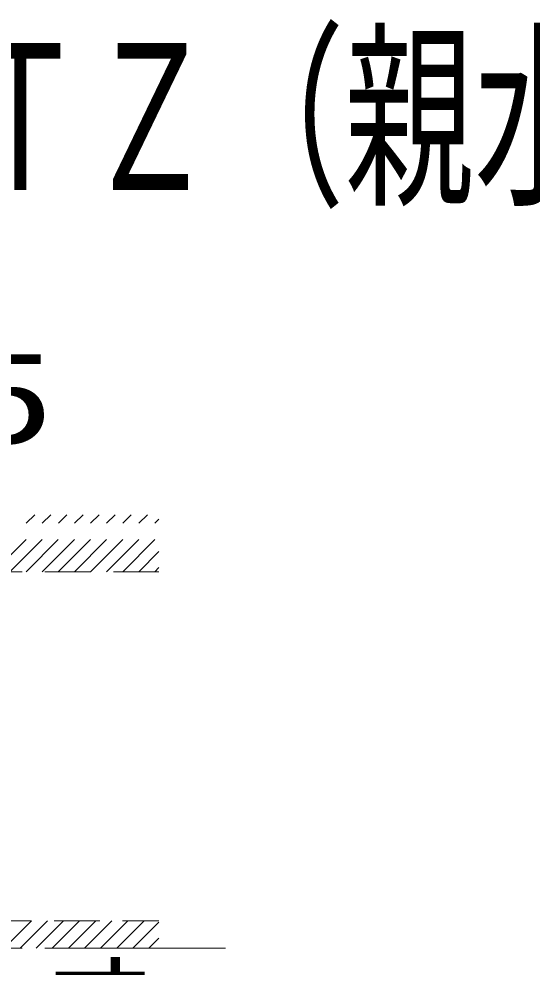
# Model space of a CAD drawing. Units: millimetres on the paper. Extents: x -62 to 65, y -59 to 59.
# Drawn here: x 7.11 to 20.61, y 34.38 to 59.31 of the extents above; entities that cross this region are included whole.
import ezdxf
from ezdxf.enums import TextEntityAlignment as Align

# ---------------------------------------------------------------- set-up
doc = ezdxf.new("R2010")
doc.units = ezdxf.units.MM
doc.linetypes.add('DASHED1', pattern=[1.8, 1.2, -0.6])
doc.layers.add('0-0_MOJI1', color=7, linetype='Continuous')
doc.layers.add('0-2_GAIKEI', color=4, linetype='Continuous', lineweight=9)
doc.layers.add('0-3_SUNPO', color=7, linetype='Continuous', lineweight=9)
doc.styles.add('ＭＳ ゴシック', font='')
doc.styles.get('ＭＳ ゴシック').set_extended_font_data('MS Gothic')

msp = doc.modelspace()

# ---------------------------------------------------------------- linework, layer by layer
at = {"layer": '0-2_GAIKEI', "color": 134, "linetype": 'DASHED1'}
for p, q in [((6.029, 44.772), (7.527, 46.27)), ((6.453, 44.772), (7.951, 46.27)), ((6.877, 44.772), (8.374, 46.27)), ((7.3, 44.772), (8.798, 46.27)), ((7.724, 44.772), (9.222, 46.27)), ((8.148, 44.772), (9.645, 46.27)), ((8.571, 44.772), (10.069, 46.27)), ((8.995, 44.772), (10.493, 46.27)), ((9.419, 44.772), (10.797, 46.15)), ((9.842, 44.772), (10.797, 45.727)), ((10.266, 44.772), (10.797, 45.303)), ((10.69, 44.772), (10.797, 44.879)), ((10.797, 44.772), (-11.732, 44.772)), ((6.241, 35.589), (10.797, 35.589)), ((6.72, 34.87), (7.439, 35.589)), ((7.143, 34.87), (7.862, 35.589)), ((7.567, 34.87), (8.286, 35.589)), ((7.991, 34.87), (8.71, 35.589)), ((8.415, 34.87), (9.134, 35.589)), ((8.838, 34.87), (9.557, 35.589)), ((9.262, 34.87), (9.981, 35.589)), ((9.686, 34.87), (10.405, 35.589)), ((10.109, 34.87), (10.797, 35.558)), ((10.533, 34.87), (10.797, 35.135)), ((10.797, 34.87), (6.241, 34.87))]:
    msp.add_line(p, q, dxfattribs=at)
at = {"layer": '0-3_SUNPO'}
msp.add_line((8.616, 34.87), (12.551, 34.87), dxfattribs=at)

# ---------------------------------------------------------------- texts
at = {"layer": '0-0_MOJI1', "style": 'ＭＳ ゴシック', "width": 0.65}
msp.add_text('８ＭＰ ３０倍 屋外ＩＲＰＴＺ（親水コート、天井埋込金具付）', height=3.849, dxfattribs=at).set_placement((-35.5, 53.66), align=Align.BOTTOM_LEFT)
at = {"layer": '0-3_SUNPO', "style": 'ＭＳ ゴシック', "width": 1.35}
msp.add_text('φ272.5', height=2.405, dxfattribs=at).set_placement((-6.362, 47.432), align=Align.BOTTOM_LEFT)
at = {"layer": '0-3_SUNPO', "style": 'ＭＳ ゴシック', "width": 1.5}
msp.add_text('144', height=2.405, rotation=90, dxfattribs=at).set_placement((11.138, 27.461), align=Align.BOTTOM_LEFT)

doc.saveas('drawing.dxf')
